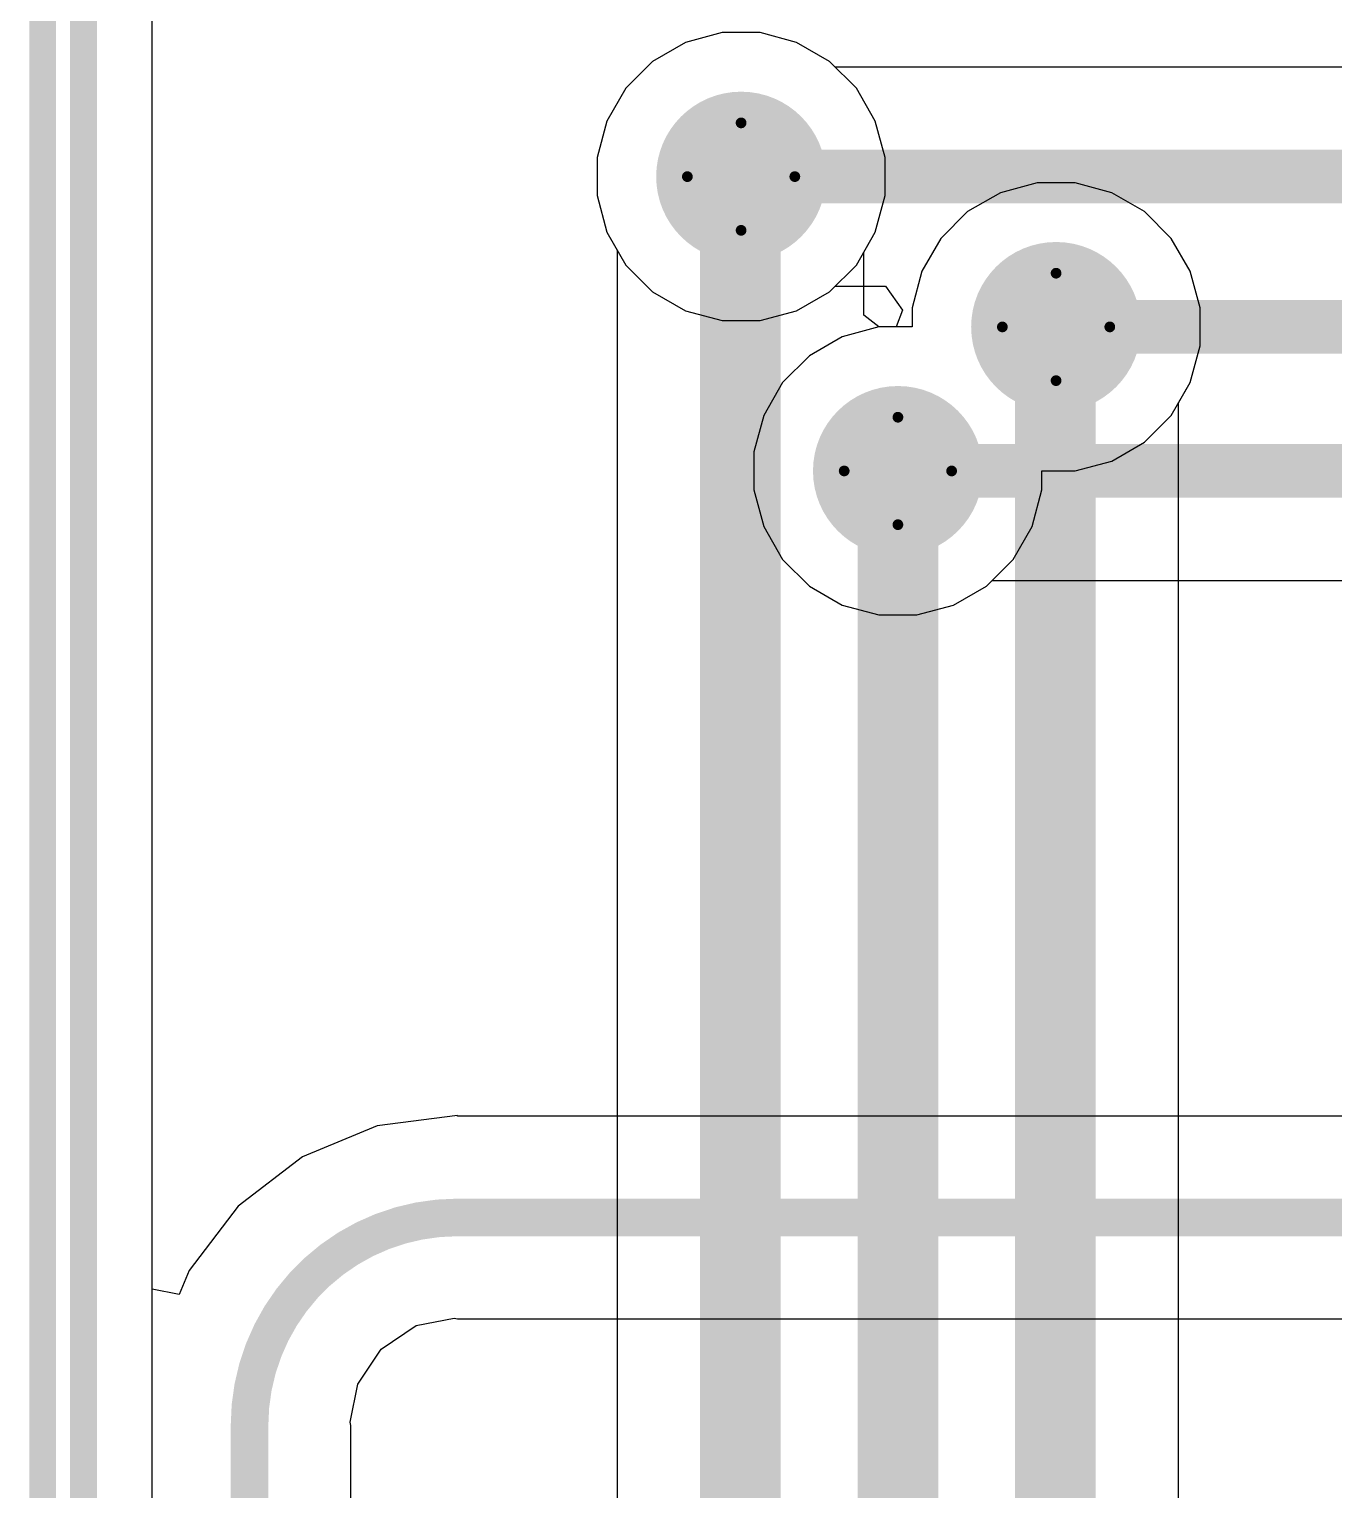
# Model space of a CAD drawing. Header units: inches. Extents: x -17.5 to 14.7, y -6.2 to 5.9.
# Drawn here: x -0.961 to -0.7182, y 2.4783 to 2.7502 of the extents above; entities that cross this region are included whole.
import ezdxf

# ---------------------------------------------------------------- set-up
doc = ezdxf.new("R2010")
doc.units = ezdxf.units.IN
doc.header["$MEASUREMENT"] = 0
for name, color, linetype in [('Board Outline', 216, 'Continuous'), ('Bottom Layer', 5, 'Continuous'), ('Bottom Solder', 6, 'Continuous'), ('Drill Drawing', 1, 'Continuous'), ('Ground Layer', 76, 'Continuous'), ('Power Layer', 16, 'Continuous'), ('Top Layer', 1, 'Continuous'), ('Top Overlay', 2, 'Continuous'), ('Top Solder', 216, 'Continuous'), ('Via Holes', 16, 'Continuous')]:
    doc.layers.add(name, color=color, linetype=linetype)

# ---------------------------------------------------------------- blocks, each defined once
blk = doc.blocks.new('DJ7391_1_5_2_8_10_144')
at = {"layer": 'Top Overlay'}
blk.add_lwpolyline([(1.313, -0.474, 0.005, 0.005, 0), (-1.298, -0.474, 0.005, 0.005, 0)], format="xyseb", dxfattribs=at)

msp = doc.modelspace()

# ---------------------------------------------------------------- hatches: boundary and pattern name
at = {"layer": 'Bottom Layer'}
h = msp.add_hatch(color=5, dxfattribs=at)
edge = h.paths.add_edge_path()
edge.add_arc((-0.8285, 2.72279), 0.01181, 0, 360)
h = msp.add_hatch(color=5, dxfattribs=at)
edge = h.paths.add_edge_path()
edge.add_arc((-0.76987, 2.69481), 0.01181, 0, 360)
h = msp.add_hatch(color=5, dxfattribs=at)
edge = h.paths.add_edge_path()
edge.add_arc((-0.79931, 2.668), 0.01181, 0, 360)
at = {"layer": 'Bottom Solder'}
h = msp.add_hatch(color=6, dxfattribs=at)
edge = h.paths.add_edge_path()
edge.add_arc((-0.8285, 2.72279), 0.01581, 0, 360)
h = msp.add_hatch(color=6, dxfattribs=at)
edge = h.paths.add_edge_path()
edge.add_arc((-0.76987, 2.69481), 0.01581, 0, 360)
h = msp.add_hatch(color=6, dxfattribs=at)
edge = h.paths.add_edge_path()
edge.add_arc((-0.79931, 2.668), 0.01581, 0, 360)
at = {"layer": 'Ground Layer'}
h = msp.add_hatch(color=76, dxfattribs=at)
edge = h.paths.add_edge_path()
edge.add_arc((-0.8285, 2.72279), 0.01181, 0, 360)
h = msp.add_hatch(color=76, dxfattribs=at)
edge = h.paths.add_edge_path()
edge.add_arc((-0.76987, 2.69481), 0.01181, 0, 360)
h = msp.add_hatch(color=76, dxfattribs=at)
edge = h.paths.add_edge_path()
edge.add_arc((-0.79931, 2.668), 0.01181, 0, 360)
at = {"layer": 'Power Layer'}
h = msp.add_hatch(color=16, dxfattribs=at)
edge = h.paths.add_edge_path()
edge.add_arc((-0.8285, 2.72279), 0.01181, 0, 360)
h = msp.add_hatch(color=16, dxfattribs=at)
edge = h.paths.add_edge_path()
edge.add_arc((-0.76987, 2.69481), 0.01181, 0, 360)
h = msp.add_hatch(color=16, dxfattribs=at)
edge = h.paths.add_edge_path()
edge.add_arc((-0.79931, 2.668), 0.01181, 0, 360)
at = {"layer": 'Top Layer'}
h = msp.add_hatch(color=1, dxfattribs=at)
edge = h.paths.add_edge_path()
edge.add_arc((-0.8285, 2.72279), 0.01181, 0, 360)
h = msp.add_hatch(color=1, dxfattribs=at)
edge = h.paths.add_edge_path()
edge.add_arc((-0.76987, 2.69481), 0.01181, 0, 360)
h = msp.add_hatch(color=1, dxfattribs=at)
edge = h.paths.add_edge_path()
edge.add_arc((-0.79931, 2.668), 0.01181, 0, 360)
at = {"layer": 'Top Solder'}
h = msp.add_hatch(color=216, dxfattribs=at)
edge = h.paths.add_edge_path()
edge.add_arc((-0.8285, 2.72279), 0.01581, 0, 360)
h = msp.add_hatch(color=216, dxfattribs=at)
edge = h.paths.add_edge_path()
edge.add_arc((-0.76987, 2.69481), 0.01581, 0, 360)
h = msp.add_hatch(color=216, dxfattribs=at)
edge = h.paths.add_edge_path()
edge.add_arc((-0.79931, 2.668), 0.01581, 0, 360)
at = {"layer": 'Via Holes'}
h = msp.add_hatch(color=7, dxfattribs=at)
edge = h.paths.add_edge_path()
edge.add_arc((-0.8285, 2.72279), 0.00591, 0, 360)
h = msp.add_hatch(color=7, dxfattribs=at)
edge = h.paths.add_edge_path()
edge.add_arc((-0.76987, 2.69481), 0.00591, 0, 360)
h = msp.add_hatch(color=7, dxfattribs=at)
edge = h.paths.add_edge_path()
edge.add_arc((-0.79931, 2.668), 0.00591, 0, 360)

# ---------------------------------------------------------------- linework, layer by layer
at = {"layer": 'Board Outline'}
msp.add_lwpolyline([(-0.95851, -0.18095, 0.005, 0.005, 0), (-0.95851, 3.59858, 0.005, 0.005, 0)], format="xyseb", dxfattribs=at)
at = {"layer": 'Bottom Layer'}
for p, q in [((-0.93812, 2.51569), (-0.93812, 3.57818)), ((-0.83203, 2.7496), (-0.83885, 2.74777)), ((-0.82497, 2.7496), (-0.83203, 2.7496)), ((-0.81816, 2.74777), (-0.82497, 2.7496)), ((-0.83885, 2.74777), (-0.84497, 2.74424)), ((-0.81204, 2.74424), (-0.81816, 2.74777)), ((-0.84497, 2.74424), (-0.84996, 2.73925)), ((-0.81098, 2.74318), (-0.81204, 2.74424)), ((0.07852, 2.74318), (-0.81098, 2.74318)), ((-0.84996, 2.73925), (-0.85349, 2.73314)), ((-0.85349, 2.73314), (-0.85532, 2.72632)), ((-0.85532, 2.72632), (-0.85532, 2.71926)), ((-0.85532, 2.71926), (-0.85349, 2.71244)), ((-0.85349, 2.71244), (-0.84996, 2.70632)), ((-0.84996, 2.70632), (-0.84497, 2.70133)), ((-0.84497, 2.70133), (-0.83885, 2.6978)), ((-0.81816, 2.6978), (-0.81204, 2.70133)), ((-0.81204, 2.70133), (-0.81098, 2.7024)), ((-0.81098, 2.7024), (-0.80164, 2.7024)), ((-0.80164, 2.7024), (-0.79845, 2.69792)), ((-0.83885, 2.6978), (-0.83203, 2.69598)), ((-0.82497, 2.69598), (-0.81816, 2.6978)), ((-0.79845, 2.69792), (-0.79963, 2.69481)), ((-0.83203, 2.69598), (-0.82497, 2.69598)), ((-0.80284, 2.69481), (-0.80966, 2.69298)), ((-0.79963, 2.69481), (-0.80284, 2.69481)), ((-0.80966, 2.69298), (-0.81577, 2.68945)), ((-0.81577, 2.68945), (-0.82077, 2.68446)), ((-0.82077, 2.68446), (-0.82429, 2.67835)), ((-0.82429, 2.67835), (-0.82612, 2.67153)), ((-0.82612, 2.67153), (-0.82612, 2.66447)), ((-0.82612, 2.66447), (-0.82429, 2.65765)), ((-0.82429, 2.65765), (-0.82077, 2.65154)), ((-0.82077, 2.65154), (-0.81577, 2.64655)), ((-0.81577, 2.64655), (-0.80966, 2.64302)), ((-0.78896, 2.64302), (-0.78285, 2.64655)), ((-0.78285, 2.64655), (-0.78179, 2.64761)), ((-0.78179, 2.64761), (-0.70189, 2.64761)), ((-0.80966, 2.64302), (-0.80284, 2.64119)), ((-0.79578, 2.64119), (-0.78896, 2.64302)), ((-0.80284, 2.64119), (-0.79578, 2.64119)), ((-0.88129, 2.54804), (-0.89622, 2.54607)), ((-0.88129, 2.5479), (-0.88129, 2.54804)), ((-0.69424, 2.5479), (-0.88129, 2.5479)), ((-0.89622, 2.54607), (-0.91014, 2.5403)), ((-0.91014, 2.5403), (-0.92209, 2.53113)), ((-0.92209, 2.53113), (-0.93126, 2.51918)), ((-0.93126, 2.51918), (-0.93312, 2.5147)), ((-0.93312, 2.5147), (-0.93812, 2.51569)), ((-0.88898, 2.5089), (-0.88191, 2.5103)), ((-0.88191, 2.5103), (-0.88129, 2.51018)), ((-0.88129, 2.51018), (-0.56555, 2.51018)), ((-0.8955, 2.50454), (-0.88898, 2.5089)), ((-0.89986, 2.49802), (-0.8955, 2.50454)), ((-0.90126, 2.49095), (-0.89986, 2.49802)), ((-0.90114, 2.49033), (-0.90126, 2.49095)), ((-0.90114, 2.48529), (-0.90114, 2.49033)), ((-0.90114, 2.18033), (-0.90114, 2.48529))]:
    msp.add_line(p, q, dxfattribs=at)
for points in [[(-0.8285, 2.72279, 0.01, 0.01, 0), (0.07852, 2.72279, 0.01, 0.01, 0)], [(-0.76987, 2.69481, 0.01, 0.01, 0), (-0.0111, 2.69481, 0.01, 0.01, 0)], [(-0.79931, 2.668, 0.01, 0.01, 0), (-0.02007, 2.668, 0.01, 0.01, 0)], [(-0.92, 2.49033, 0.007, 0.007, -0.414214), (-0.88129, 2.52904, 0.007, 0.007, 0)], [(-0.88129, 2.52904, 0.007, 0.007, 0), (-0.56555, 2.52904, 0.007, 0.007, 0)], [(-0.92, 2.48529, 0.007, 0.007, 0), (-0.92, 2.49033, 0.007, 0.007, 0)], [(-0.92, 0.42496, 0.007, 0.007, 0), (-0.92, 2.48529, 0.007, 0.007, 0)]]:
    msp.add_lwpolyline(points, format="xyseb", dxfattribs=at)
for points in [[(-0.831, 2.72279, 0.005, 0.005, 1), (-0.826, 2.72279, 0.005, 0.005, 1)], [(-0.77237, 2.69481, 0.005, 0.005, 1), (-0.76737, 2.69481, 0.005, 0.005, 1)], [(-0.80181, 2.668, 0.005, 0.005, 1), (-0.79681, 2.668, 0.005, 0.005, 1)], [(-0.88304, 2.52904, 0.0035, 0.0035, 1), (-0.87954, 2.52904, 0.0035, 0.0035, 1)], [(-0.88304, 2.52904, 0.0035, 0.0035, 1), (-0.87954, 2.52904, 0.0035, 0.0035, 1)], [(-0.92175, 2.49033, 0.0035, 0.0035, 1), (-0.91825, 2.49033, 0.0035, 0.0035, 1)], [(-0.92175, 2.49033, 0.0035, 0.0035, 1), (-0.91825, 2.49033, 0.0035, 0.0035, 1)], [(-0.92175, 2.48529, 0.0035, 0.0035, 1), (-0.91825, 2.48529, 0.0035, 0.0035, 1)], [(-0.92175, 2.48529, 0.0035, 0.0035, 1), (-0.91825, 2.48529, 0.0035, 0.0035, 1)]]:
    msp.add_lwpolyline(points, format="xyseb", close=True, dxfattribs=at)
at = {"layer": 'Drill Drawing'}
for points in [[(-0.8385, 2.72279, 0.002, 0.002, 0), (-0.8285, 2.73279, 0.002, 0.002, 0)], [(-0.8285, 2.73279, 0.002, 0.002, 0), (-0.8185, 2.72279, 0.002, 0.002, 0)], [(-0.8385, 2.72279, 0.002, 0.002, 0), (-0.8285, 2.71279, 0.002, 0.002, 0)], [(-0.8285, 2.71279, 0.002, 0.002, 0), (-0.8185, 2.72279, 0.002, 0.002, 0)], [(-0.77987, 2.69481, 0.002, 0.002, 0), (-0.76987, 2.70481, 0.002, 0.002, 0)], [(-0.76987, 2.70481, 0.002, 0.002, 0), (-0.75987, 2.69481, 0.002, 0.002, 0)], [(-0.77987, 2.69481, 0.002, 0.002, 0), (-0.76987, 2.68481, 0.002, 0.002, 0)], [(-0.76987, 2.68481, 0.002, 0.002, 0), (-0.75987, 2.69481, 0.002, 0.002, 0)], [(-0.80931, 2.668, 0.002, 0.002, 0), (-0.79931, 2.678, 0.002, 0.002, 0)], [(-0.79931, 2.678, 0.002, 0.002, 0), (-0.78931, 2.668, 0.002, 0.002, 0)], [(-0.80931, 2.668, 0.002, 0.002, 0), (-0.79931, 2.658, 0.002, 0.002, 0)], [(-0.79931, 2.658, 0.002, 0.002, 0), (-0.78931, 2.668, 0.002, 0.002, 0)]]:
    msp.add_lwpolyline(points, format="xyseb", dxfattribs=at)
for points in [[(-0.829, 2.73279, 0.001, 0.001, 1), (-0.828, 2.73279, 0.001, 0.001, 1)], [(-0.829, 2.73279, 0.001, 0.001, 1), (-0.828, 2.73279, 0.001, 0.001, 1)], [(-0.839, 2.72279, 0.001, 0.001, 1), (-0.838, 2.72279, 0.001, 0.001, 1)], [(-0.839, 2.72279, 0.001, 0.001, 1), (-0.838, 2.72279, 0.001, 0.001, 1)], [(-0.819, 2.72279, 0.001, 0.001, 1), (-0.818, 2.72279, 0.001, 0.001, 1)], [(-0.819, 2.72279, 0.001, 0.001, 1), (-0.818, 2.72279, 0.001, 0.001, 1)], [(-0.829, 2.71279, 0.001, 0.001, 1), (-0.828, 2.71279, 0.001, 0.001, 1)], [(-0.829, 2.71279, 0.001, 0.001, 1), (-0.828, 2.71279, 0.001, 0.001, 1)], [(-0.77037, 2.70481, 0.001, 0.001, 1), (-0.76937, 2.70481, 0.001, 0.001, 1)], [(-0.77037, 2.70481, 0.001, 0.001, 1), (-0.76937, 2.70481, 0.001, 0.001, 1)], [(-0.78037, 2.69481, 0.001, 0.001, 1), (-0.77937, 2.69481, 0.001, 0.001, 1)], [(-0.78037, 2.69481, 0.001, 0.001, 1), (-0.77937, 2.69481, 0.001, 0.001, 1)], [(-0.76037, 2.69481, 0.001, 0.001, 1), (-0.75937, 2.69481, 0.001, 0.001, 1)], [(-0.76037, 2.69481, 0.001, 0.001, 1), (-0.75937, 2.69481, 0.001, 0.001, 1)], [(-0.77037, 2.68481, 0.001, 0.001, 1), (-0.76937, 2.68481, 0.001, 0.001, 1)], [(-0.77037, 2.68481, 0.001, 0.001, 1), (-0.76937, 2.68481, 0.001, 0.001, 1)], [(-0.79981, 2.678, 0.001, 0.001, 1), (-0.79881, 2.678, 0.001, 0.001, 1)], [(-0.79981, 2.678, 0.001, 0.001, 1), (-0.79881, 2.678, 0.001, 0.001, 1)], [(-0.80981, 2.668, 0.001, 0.001, 1), (-0.80881, 2.668, 0.001, 0.001, 1)], [(-0.80981, 2.668, 0.001, 0.001, 1), (-0.80881, 2.668, 0.001, 0.001, 1)], [(-0.78981, 2.668, 0.001, 0.001, 1), (-0.78881, 2.668, 0.001, 0.001, 1)], [(-0.78981, 2.668, 0.001, 0.001, 1), (-0.78881, 2.668, 0.001, 0.001, 1)], [(-0.79981, 2.658, 0.001, 0.001, 1), (-0.79881, 2.658, 0.001, 0.001, 1)], [(-0.79981, 2.658, 0.001, 0.001, 1), (-0.79881, 2.658, 0.001, 0.001, 1)]]:
    msp.add_lwpolyline(points, format="xyseb", close=True, dxfattribs=at)
at = {"layer": 'Ground Layer'}
for p, q in [((-0.93812, -0.16056), (-0.93812, 3.57818)), ((-0.83203, 2.7496), (-0.83885, 2.74777)), ((-0.82497, 2.7496), (-0.83203, 2.7496)), ((-0.81816, 2.74777), (-0.82497, 2.7496)), ((-0.83885, 2.74777), (-0.84497, 2.74424)), ((-0.81204, 2.74424), (-0.81816, 2.74777)), ((-0.84497, 2.74424), (-0.84996, 2.73925)), ((-0.80705, 2.73925), (-0.81204, 2.74424)), ((-0.84996, 2.73925), (-0.85349, 2.73314)), ((-0.80352, 2.73314), (-0.80705, 2.73925)), ((-0.85349, 2.73314), (-0.85532, 2.72632)), ((-0.80169, 2.72632), (-0.80352, 2.73314)), ((-0.85532, 2.72632), (-0.85532, 2.71926)), ((-0.80169, 2.71926), (-0.80169, 2.72632)), ((-0.7734, 2.72162), (-0.78022, 2.71979)), ((-0.76634, 2.72162), (-0.7734, 2.72162)), ((-0.75952, 2.71979), (-0.76634, 2.72162)), ((-0.85532, 2.71926), (-0.85349, 2.71244)), ((-0.80352, 2.71244), (-0.80169, 2.71926)), ((-0.78022, 2.71979), (-0.78634, 2.71627)), ((-0.75341, 2.71627), (-0.75952, 2.71979)), ((-0.78634, 2.71627), (-0.79133, 2.71127)), ((-0.74842, 2.71127), (-0.75341, 2.71627)), ((-0.85349, 2.71244), (-0.84996, 2.70632)), ((-0.80705, 2.70632), (-0.80352, 2.71244)), ((-0.79133, 2.71127), (-0.79486, 2.70516)), ((-0.74489, 2.70516), (-0.74842, 2.71127)), ((-0.84996, 2.70632), (-0.84497, 2.70133)), ((-0.81204, 2.70133), (-0.80705, 2.70632)), ((-0.79486, 2.70516), (-0.79668, 2.69834)), ((-0.74306, 2.69834), (-0.74489, 2.70516)), ((-0.84497, 2.70133), (-0.83885, 2.6978)), ((-0.81816, 2.6978), (-0.81204, 2.70133)), ((-0.83885, 2.6978), (-0.83203, 2.69598)), ((-0.82497, 2.69598), (-0.81816, 2.6978)), ((-0.79668, 2.69834), (-0.79668, 2.69481)), ((-0.74306, 2.69128), (-0.74306, 2.69834)), ((-0.83203, 2.69598), (-0.82497, 2.69598)), ((-0.80284, 2.69481), (-0.80966, 2.69298)), ((-0.79668, 2.69481), (-0.80284, 2.69481)), ((-0.80966, 2.69298), (-0.81577, 2.68945)), ((-0.81577, 2.68945), (-0.82077, 2.68446)), ((-0.74489, 2.68446), (-0.74306, 2.69128)), ((-0.82077, 2.68446), (-0.82429, 2.67835)), ((-0.74842, 2.67835), (-0.74489, 2.68446)), ((-0.82429, 2.67835), (-0.82612, 2.67153)), ((-0.75341, 2.67336), (-0.74842, 2.67835)), ((-0.75952, 2.66983), (-0.75341, 2.67336)), ((-0.82612, 2.67153), (-0.82612, 2.66447)), ((-0.7725, 2.66447), (-0.7725, 2.668)), ((-0.7725, 2.668), (-0.76634, 2.668)), ((-0.76634, 2.668), (-0.75952, 2.66983)), ((-0.82612, 2.66447), (-0.82429, 2.65765)), ((-0.77433, 2.65765), (-0.7725, 2.66447)), ((-0.82429, 2.65765), (-0.82077, 2.65154)), ((-0.77786, 2.65154), (-0.77433, 2.65765)), ((-0.82077, 2.65154), (-0.81577, 2.64655)), ((-0.78285, 2.64655), (-0.77786, 2.65154)), ((-0.81577, 2.64655), (-0.80966, 2.64302)), ((-0.78896, 2.64302), (-0.78285, 2.64655)), ((-0.80966, 2.64302), (-0.80284, 2.64119)), ((-0.79578, 2.64119), (-0.78896, 2.64302)), ((-0.80284, 2.64119), (-0.79578, 2.64119))]:
    msp.add_line(p, q, dxfattribs=at)
at = {"layer": 'Power Layer'}
for p, q in [((-0.93812, -0.16056), (-0.93812, 3.57818)), ((-0.83203, 2.7496), (-0.83885, 2.74777)), ((-0.82497, 2.7496), (-0.83203, 2.7496)), ((-0.81816, 2.74777), (-0.82497, 2.7496)), ((-0.83885, 2.74777), (-0.84497, 2.74424)), ((-0.81204, 2.74424), (-0.81816, 2.74777)), ((-0.84497, 2.74424), (-0.84996, 2.73925)), ((-0.80705, 2.73925), (-0.81204, 2.74424)), ((-0.84996, 2.73925), (-0.85349, 2.73314)), ((-0.80352, 2.73314), (-0.80705, 2.73925)), ((-0.85349, 2.73314), (-0.85532, 2.72632)), ((-0.80169, 2.72632), (-0.80352, 2.73314)), ((-0.85532, 2.72632), (-0.85532, 2.71926)), ((-0.80169, 2.71926), (-0.80169, 2.72632)), ((-0.7734, 2.72162), (-0.78022, 2.71979)), ((-0.76634, 2.72162), (-0.7734, 2.72162)), ((-0.75952, 2.71979), (-0.76634, 2.72162)), ((-0.85532, 2.71926), (-0.85349, 2.71244)), ((-0.80352, 2.71244), (-0.80169, 2.71926)), ((-0.78022, 2.71979), (-0.78634, 2.71627)), ((-0.75341, 2.71627), (-0.75952, 2.71979)), ((-0.78634, 2.71627), (-0.79133, 2.71127)), ((-0.74842, 2.71127), (-0.75341, 2.71627)), ((-0.85349, 2.71244), (-0.84996, 2.70632)), ((-0.80705, 2.70632), (-0.80352, 2.71244)), ((-0.79133, 2.71127), (-0.79486, 2.70516)), ((-0.74489, 2.70516), (-0.74842, 2.71127)), ((-0.84996, 2.70632), (-0.84497, 2.70133)), ((-0.81204, 2.70133), (-0.80705, 2.70632)), ((-0.79486, 2.70516), (-0.79668, 2.69834)), ((-0.74306, 2.69834), (-0.74489, 2.70516)), ((-0.84497, 2.70133), (-0.83885, 2.6978)), ((-0.81816, 2.6978), (-0.81204, 2.70133)), ((-0.83885, 2.6978), (-0.83203, 2.69598)), ((-0.82497, 2.69598), (-0.81816, 2.6978)), ((-0.79668, 2.69834), (-0.79668, 2.69481)), ((-0.74306, 2.69128), (-0.74306, 2.69834)), ((-0.83203, 2.69598), (-0.82497, 2.69598)), ((-0.80284, 2.69481), (-0.80966, 2.69298)), ((-0.79668, 2.69481), (-0.80284, 2.69481)), ((-0.80966, 2.69298), (-0.81577, 2.68945)), ((-0.81577, 2.68945), (-0.82077, 2.68446)), ((-0.74489, 2.68446), (-0.74306, 2.69128)), ((-0.82077, 2.68446), (-0.82429, 2.67835)), ((-0.74842, 2.67835), (-0.74489, 2.68446)), ((-0.82429, 2.67835), (-0.82612, 2.67153)), ((-0.75341, 2.67336), (-0.74842, 2.67835)), ((-0.75952, 2.66983), (-0.75341, 2.67336)), ((-0.82612, 2.67153), (-0.82612, 2.66447)), ((-0.7725, 2.66447), (-0.7725, 2.668)), ((-0.7725, 2.668), (-0.76634, 2.668)), ((-0.76634, 2.668), (-0.75952, 2.66983)), ((-0.82612, 2.66447), (-0.82429, 2.65765)), ((-0.77433, 2.65765), (-0.7725, 2.66447)), ((-0.82429, 2.65765), (-0.82077, 2.65154)), ((-0.77786, 2.65154), (-0.77433, 2.65765)), ((-0.82077, 2.65154), (-0.81577, 2.64655)), ((-0.78285, 2.64655), (-0.77786, 2.65154)), ((-0.81577, 2.64655), (-0.80966, 2.64302)), ((-0.78896, 2.64302), (-0.78285, 2.64655)), ((-0.80966, 2.64302), (-0.80284, 2.64119)), ((-0.79578, 2.64119), (-0.78896, 2.64302)), ((-0.80284, 2.64119), (-0.79578, 2.64119))]:
    msp.add_line(p, q, dxfattribs=at)
at = {"layer": 'Top Layer'}
for p, q in [((-0.93812, -0.16056), (-0.93812, 3.57818)), ((-0.83203, 2.7496), (-0.83885, 2.74777)), ((-0.82497, 2.7496), (-0.83203, 2.7496)), ((-0.81816, 2.74777), (-0.82497, 2.7496)), ((-0.83885, 2.74777), (-0.84497, 2.74424)), ((-0.81204, 2.74424), (-0.81816, 2.74777)), ((-0.84497, 2.74424), (-0.84996, 2.73925)), ((-0.80705, 2.73925), (-0.81204, 2.74424)), ((-0.84996, 2.73925), (-0.85349, 2.73314)), ((-0.80352, 2.73314), (-0.80705, 2.73925)), ((-0.85349, 2.73314), (-0.85532, 2.72632)), ((-0.80169, 2.72632), (-0.80352, 2.73314)), ((-0.85532, 2.72632), (-0.85532, 2.71926)), ((-0.80169, 2.71926), (-0.80169, 2.72632)), ((-0.7734, 2.72162), (-0.78022, 2.71979)), ((-0.76634, 2.72162), (-0.7734, 2.72162)), ((-0.75952, 2.71979), (-0.76634, 2.72162)), ((-0.85532, 2.71926), (-0.85349, 2.71244)), ((-0.80352, 2.71244), (-0.80169, 2.71926)), ((-0.78022, 2.71979), (-0.78634, 2.71627)), ((-0.75341, 2.71627), (-0.75952, 2.71979)), ((-0.78634, 2.71627), (-0.79133, 2.71127)), ((-0.74842, 2.71127), (-0.75341, 2.71627)), ((-0.85349, 2.71244), (-0.85156, 2.7091)), ((-0.80568, 2.7087), (-0.80352, 2.71244)), ((-0.79133, 2.71127), (-0.79486, 2.70516)), ((-0.74489, 2.70516), (-0.74842, 2.71127)), ((-0.85156, 2.7091), (-0.85156, 1.16426)), ((-0.80568, 2.69699), (-0.80568, 2.7087)), ((-0.79486, 2.70516), (-0.79668, 2.69834)), ((-0.74306, 2.69834), (-0.74489, 2.70516)), ((-0.79668, 2.69834), (-0.79668, 2.69481)), ((-0.74306, 2.69128), (-0.74306, 2.69834)), ((-0.80284, 2.69481), (-0.80568, 2.69699)), ((-0.79668, 2.69481), (-0.80284, 2.69481)), ((-0.74489, 2.68446), (-0.74306, 2.69128)), ((-0.74706, 2.6807), (-0.74489, 2.68446)), ((-0.74706, 1.88336), (-0.74706, 2.6807))]:
    msp.add_line(p, q, dxfattribs=at)
for points in [[(-0.82862, 2.72267, 0.015, 0.015, 0), (-0.8285, 2.72279, 0.015, 0.015, 0)], [(-0.82862, 1.16426, 0.015, 0.015, 0), (-0.82862, 2.72267, 0.015, 0.015, 0)], [(-0.77, 2.69468, 0.015, 0.015, 0), (-0.76987, 2.69481, 0.015, 0.015, 0)], [(-0.77, 1.88336, 0.015, 0.015, 0), (-0.77, 2.69468, 0.015, 0.015, 0)], [(-0.79931, 1.23609, 0.015, 0.015, 0), (-0.79931, 2.668, 0.015, 0.015, 0)]]:
    msp.add_lwpolyline(points, format="xyseb", dxfattribs=at)
for points in [[(-0.83237, 2.72267, 0.0075, 0.0075, 1), (-0.82487, 2.72267, 0.0075, 0.0075, 1)], [(-0.83237, 2.72267, 0.0075, 0.0075, 1), (-0.82487, 2.72267, 0.0075, 0.0075, 1)], [(-0.83225, 2.72279, 0.0075, 0.0075, 1), (-0.82475, 2.72279, 0.0075, 0.0075, 1)], [(-0.77375, 2.69468, 0.0075, 0.0075, 1), (-0.76625, 2.69468, 0.0075, 0.0075, 1)], [(-0.77375, 2.69468, 0.0075, 0.0075, 1), (-0.76625, 2.69468, 0.0075, 0.0075, 1)], [(-0.77362, 2.69481, 0.0075, 0.0075, 1), (-0.76612, 2.69481, 0.0075, 0.0075, 1)], [(-0.80306, 2.668, 0.0075, 0.0075, 1), (-0.79556, 2.668, 0.0075, 0.0075, 1)]]:
    msp.add_lwpolyline(points, format="xyseb", close=True, dxfattribs=at)

# ---------------------------------------------------------------- block references
at = {"rotation": 270}
msp.add_blockref('DJ7391_1_5_2_8_10_144', (-0.47691, 1.7173), dxfattribs=at)

doc.saveas('drawing.dxf')
